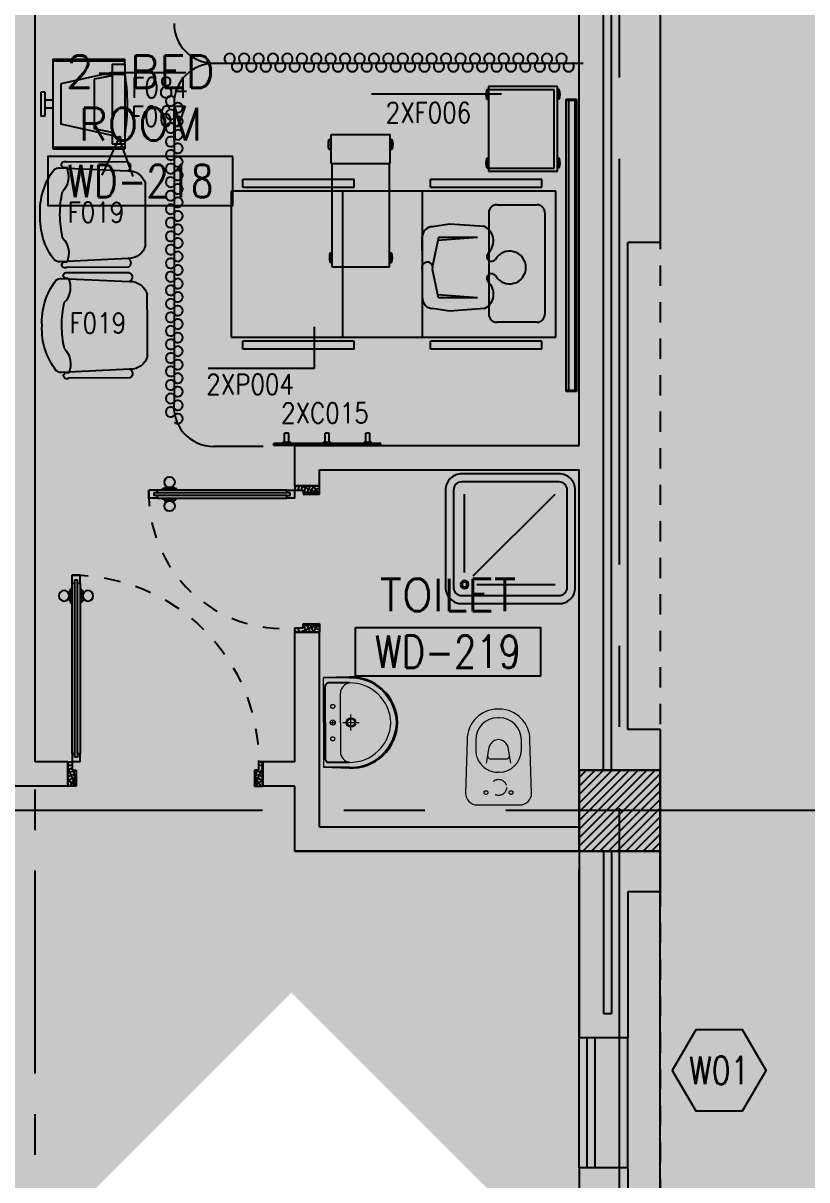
# Model space of a CAD drawing. Extents: x 88852.7 to 88945.7, y 39921.6 to 40001.1.
# Drawn here: x 88931.54 to 88936.36, y 39977.82 to 39984.95 of the extents above; entities that cross this region are included whole.
import ezdxf
from ezdxf.enums import TextEntityAlignment as Align

# ---------------------------------------------------------------- set-up
doc = ezdxf.new("R2010")
doc.units = 0
doc.header["$MEASUREMENT"] = 0
doc.header["$PDMODE"] = 34
for name, pattern in [('CENTER', [2, 1.25, -0.25, 0.25, -0.25]), ('CENTERX2', [4, 2.5, -0.5, 0.5, -0.5]), ('DASHED', [0.75, 0.5, -0.25]), ('HIDDEN', [0.375, 0.25, -0.125]), ('HIDDEN2', [0.1875, 0.125, -0.0625])]:
    doc.linetypes.add(name, pattern=pattern)
doc.layers.get('0').update_dxf_attribs({"linetype": 'CONTINUOUS'})
doc.layers.get('DEFPOINTS').update_dxf_attribs({"linetype": 'CONTINUOUS'})
for name, color, linetype in [('A-TEXT', 7, 'CONTINUOUS'), ('AX-DIM', 4, 'CONTINUOUS'), ('AXES', 11, 'CENTERX2'), ('AXES1', 11, 'CENTER'), ('COL', 2, 'CONTINUOUS'), ('DOOR', 7, 'CONTINUOUS'), ('FIX', 3, 'CONTINUOUS'), ('HAT', 8, 'CONTINUOUS'), ('HIDDEN', 9, 'HIDDEN2'), ('INSUL', 4, 'CONTINUOUS'), ('MEDICAL', 4, 'CONTINUOUS'), ('NON-MEDICAL', 4, 'CONTINUOUS'), ('PROJ-L', 3, 'CONTINUOUS'), ('RM-BOX', 4, 'CONTINUOUS'), ('RM-NAME', 2, 'CONTINUOUS'), ('RM-NO', 2, 'CONTINUOUS'), ('WALL', 4, 'CONTINUOUS'), ('WIN', 3, 'CONTINUOUS'), ('WIN-BOX', 3, 'CONTINUOUS'), ('WIN-NO', 5, 'CONTINUOUS')]:
    doc.layers.add(name, color=color, linetype=linetype)
doc.styles.add('ROMANS', font='ROMANS.shx', dxfattribs={"width": 0.6})
doc.dimstyles.new('DIM-OUT', dxfattribs={"dimscale": 0, "dimtxt": 0.24, "dimasz": 0.08, "dimexe": 0.02, "dimexo": 0.02, "dimgap": 0.05, "dimtad": 1, "dimdec": 0, "dimlfac": 1000, "dimzin": 0, "dimdsep": 46, "dimtxsty": 'ROMANS', "dimblk1": 'ARCHTICK', "dimblk2": 'ARCHTICK', "dimsah": 1, "dimcen": 0.01, "dimdle": 0.08, "dimclrd": 4, "dimclre": 4, "dimclrt": 2, "dimadec": 0, "dimazin": 0, "dimtp": 2, "dimtm": 2, "dimtfac": 0.114286, "dimtdec": 0, "dimtix": 1, "dimtmove": 2, "dimatfit": 3, "dimldrblk": 'ARCHTICK', "dimfxl": 0, "dimtolj": 1, "dimtzin": 0, "dimarcsym": 0})

# ---------------------------------------------------------------- blocks, each defined once
blk = doc.blocks.new('WW1')
at = {"layer": 'WIN-BOX'}
blk.add_lwpolyline([(144.3, -250), (288.7, 0), (144.3, 250), (-144.3, 250), (-288.7, 0), (-144.3, -250)], close=True, dxfattribs=at)
at = {"layer": 'WIN-NO', "style": 'ROMANS', "width": 0.8}
blk.add_attdef('W00', text='', height=170, dxfattribs=at).set_placement((0, 0), align=Align.MIDDLE)
blk = doc.blocks.new('_ARCHTICK')
at = {"color": 0, "linetype": 'ByBlock', "const_width": 0.15}
blk.add_lwpolyline([(-0.5, -0.5), (0.5, 0.5)], dxfattribs=at)
blk = doc.blocks.new('*D616')
at = {"layer": 'AX-DIM', "color": 4, "lineweight": -2}
blk.add_line((88935.3803, 39999.7279), (88940.7653, 39999.7279), dxfattribs=at)
at = {"layer": 'AX-DIM', "color": 11, "lineweight": -2}
for p, q in [((88935.4603, 39999.0479), (88935.4603, 39999.7479)), ((88940.6853, 39963.5696), (88940.6853, 39999.7479))]:
    blk.add_line(p, q, dxfattribs=at)
at = {"layer": 'DEFPOINTS', "color": 0}
for p in [(88940.6853, 39999.7279), (88935.4603, 39999.0279), (88940.6853, 39963.5496)]:
    blk.add_point(p, dxfattribs=at)
at = {"layer": 'AX-DIM', "color": 4, "lineweight": -2, "xscale": 0.08, "yscale": 0.08, "zscale": 0.08, "rotation": 180}
blk.add_blockref('_ARCHTICK', (88935.4603, 39999.7279), dxfattribs=at)
at = {"layer": 'AX-DIM', "color": 4, "lineweight": -2, "xscale": 0.08, "yscale": 0.08, "zscale": 0.08}
blk.add_blockref('_ARCHTICK', (88940.6853, 39999.7279), dxfattribs=at)
at = {"layer": 'AX-DIM', "color": 2, "insert": (88938.0728, 39999.8979), "char_height": 0.24, "attachment_point": 5, "style": 'ROMANS'}
blk.add_mtext('\\A1;5225', dxfattribs=at)
blk = doc.blocks.new('*D629')
at = {"layer": 'AX-DIM', "color": 4, "lineweight": -2}
for p, q in [((88944.3103, 39987.6296), (88944.3103, 39928.1496)), ((88935.4803, 39987.5496), (88944.3303, 39987.5496)), ((88935.4803, 39928.2296), (88944.3303, 39928.2296))]:
    blk.add_line(p, q, dxfattribs=at)
at = {"layer": 'DEFPOINTS', "color": 0}
for p in [(88935.4603, 39987.5496), (88935.4603, 39928.2296), (88944.3103, 39928.2296)]:
    blk.add_point(p, dxfattribs=at)
at = {"layer": 'AX-DIM', "color": 4, "lineweight": -2, "xscale": 0.08, "yscale": 0.08, "zscale": 0.08}
for p, rotation in [((88944.3103, 39987.5496), 90), ((88944.3103, 39928.2296), 270)]:
    blk.add_blockref('_ARCHTICK', p, dxfattribs=dict(at, rotation=rotation))
at = {"layer": 'AX-DIM', "color": 2, "insert": (88944.1403, 39957.8896), "char_height": 0.24, "attachment_point": 5, "rotation": 90, "style": 'ROMANS'}
blk.add_mtext('\\A1;59320', dxfattribs=at)
blk = doc.blocks.new('WC1')
at = {"layer": 'FIX', "lineweight": 20}
for p, q in [((-210, 203.8), (-538, 193.8)), ((-475, 140.8), (-538, 140.8)), ((-394.8, 75.7), (-490.4, 60.1)), ((-137, 0), (-137, 130.8)), ((-727, 4.8), (-727, -4.8)), ((-674, 4.8), (-674, -4.8)), ((-533.7, 24.2), (-539.5, 0)), ((-539.5, 0), (-533.7, -24.2)), ((-339, 4.8), (-339, -4.8)), ((-137, -130.8), (-137, 0)), ((-490.4, -60.1), (-394.8, -75.7)), ((-538, -140.8), (-475, -140.8)), ((-538, -193.8), (-210, -203.8)), ((-213.2, -203.8), (-210, -203.8))]:
    blk.add_line(p, q, dxfattribs=at)
at = {"layer": 'FIX', "linetype": 'Continuous', "lineweight": 20}
blk.add_line((-420.1, -47.3), (-420.4, 44.6), dxfattribs=at)
at = {"layer": 'FIX', "linetype": 'HIDDEN', "lineweight": 20, "ltscale": 0.05}
for centre in [(-213.2, 77.5), (-213.2, -77.5)]:
    blk.add_circle(centre, 11.6, dxfattribs=at)
at = {"layer": 'FIX', "linetype": 'HIDDEN2', "lineweight": 20, "ltscale": 0.3}
blk.add_circle((-245, 0), 49.8, dxfattribs=at)
at = {"layer": 'FIX', "lineweight": 20}
for centre, radius, start, end in [((-538, 4.8), 189, 90, 180), ((-210, 130.8), 73, 360, 90), ((-538, 4.8), 136, 90, 180), ((-475, 4.8), 136, 360, 90), ((-473, -6.9), 68.2, 128.92417, 152.84682), ((-464.4, -17.6), 82, 108.49595, 128.92417), ((-538, -4.8), 189, 180, 270), ((-538, -4.8), 136, 180, 270), ((-473, 6.9), 68.2, 207.15318, 231.07583), ((-464.4, 17.6), 82, 231.07583, 251.50405), ((-475, -4.8), 136, 270, 0), ((-210, -130.8), 73, 270, 0)]:
    blk.add_arc(centre, radius, start, end, dxfattribs=at)
at = {"layer": 'FIX', "linetype": 'Continuous', "lineweight": 20}
for centre, start, end in [((-442.7, 45.5), 357.66621, 91.61215), ((-442.4, -45.6), 268.38785, 2.33379)]:
    blk.add_arc(centre, 22.3, start, end, dxfattribs=at)
blk = doc.blocks.new('SHR1')
at = {"layer": 'FIX'}
for p, q in [((-195.7, 195.7), (-700, 700)), ((-142.7, 217.7), (-142.7, 700)), ((-217.7, 142.7), (-700, 142.7))]:
    blk.add_line(p, q, dxfattribs=at)
for points in [[(-825, 125), (-825, 725, -0.414214), (-725, 825), (-125, 825, -0.414214), (-25, 725), (-25, 125, -0.414214), (-125, 25), (-725, 25, -0.414214)], [(-775, 125), (-775, 725, -0.414214), (-725, 775), (-125, 775, -0.414214), (-75, 725), (-75, 125, -0.414214), (-125, 75), (-725, 75, -0.414214)]]:
    blk.add_lwpolyline(points, format="xyb", close=True, dxfattribs=at)
for radius in [25, 15]:
    blk.add_circle((-142.7, 142.7), radius, dxfattribs=at)
blk = doc.blocks.new('LAV1')
at = {"layer": 'FIX', "linetype": 'DASHED', "lineweight": 20, "ltscale": 0.05}
for p, q in [((49.5, 220), (-50.5, 220)), ((-0.5, 170), (-0.5, 270)), ((-0.5, 170), (-0.5, 270))]:
    blk.add_line(p, q, dxfattribs=at)
at = {"layer": 'FIX', "linetype": 'ByBlock', "ltscale": 0.3}
for p, q in [((-280, 210), (-275, 50)), ((-245, 210), (-245, 85)), ((245, 210), (245, 85)), ((280, 210), (275, 50)), ((0, 60), (-220.2, 60)), ((0, 60), (220.2, 60))]:
    blk.add_line(p, q, dxfattribs=at)
at = {"layer": 'FIX', "linetype": 'Continuous', "lineweight": 20}
for p, q in [((-275, 210), (-275, 50)), ((0, 155), (-181.4, 155)), ((0, 155), (181.4, 155)), ((275, 210), (275, 50)), ((0, 50), (-275, 50)), ((0, 50), (-252.5, 50)), ((0, 50), (275, 50)), ((0, 50), (252.5, 50))]:
    blk.add_line(p, q, dxfattribs=at)
at = {"layer": 'FIX', "lineweight": 20}
for p, q in [((15.6, 107.5), (-15.5, 107.5)), ((0, 92), (0, 123))]:
    blk.add_line(p, q, dxfattribs=at)
for centre, radius in [((-0.5, 220), 29.5), ((-0.5, 220), 22.5), ((0, 107.5), 15.5)]:
    blk.add_circle(centre, radius, dxfattribs=at)
at = {"layer": 'FIX', "linetype": 'HIDDEN', "lineweight": 20, "ltscale": 0.05}
for centre in [(-100, 107.5), (100, 107.5)]:
    blk.add_circle(centre, 12.4, dxfattribs=at)
at = {"layer": 'FIX', "linetype": 'ByBlock', "ltscale": 0.3}
for centre, radius, start, end in [((6.9, 220), 287, 91.37765, 182.00641), ((-6.9, 220), 287, 357.99359, 88.62235), ((-220.1, 84.9), 24.9, 179.70214, 269.94861), ((220.1, 84.9), 24.9, 270.05139, 0.29786)]:
    blk.add_arc(centre, radius, start, end, dxfattribs=at)
at = {"layer": 'FIX', "linetype": 'Continuous', "lineweight": 20}
for centre, radius, start, end in [((8.4, 216.7), 283.4, 91.6988, 181.35097), ((-8.4, 216.7), 283.4, 358.64903, 88.3012), ((7.6, 212.5), 252.7, 91.73281, 180.48842), ((-7.6, 212.5), 252.7, 359.51158, 88.26719), ((-179.2, 221.8), 66.9, 190.20056, 268.07863), ((179.2, 221.8), 66.9, 271.92137, 349.79944)]:
    blk.add_arc(centre, radius, start, end, dxfattribs=at)
blk = doc.blocks.new('RM1')
at = {"layer": 'RM-BOX'}
blk.add_lwpolyline([(569.9, -200), (-569.9, -200), (-569.9, -500), (569.9, -500)], close=True, dxfattribs=at)
at = {"layer": 'RM-NAME', "style": 'ROMANS'}
for tag, p in [('ROOMNAME1', (0, 323.8)), ('ROOMNAME2', (0, 0))]:
    blk.add_attdef(tag, text='', height=200, dxfattribs=at).set_placement(p, align=Align.MIDDLE)
at = {"layer": 'RM-NO', "style": 'ROMANS', "width": 0.8}
blk.add_attdef('ROOMNO', text='', height=200, dxfattribs=at).set_placement((0, -350), align=Align.MIDDLE)
blk = doc.blocks.new('DOOR100')
at = {"layer": 'DOOR', "color": 0, "linetype": 'ByBlock'}
for p, q in [((-76.1, 1251.1), (-76.1, 1301.1)), ((-76.1, 1301.1), (-26.1, 1301.1)), ((-26.1, 1301.1), (-76.1, 1301.1)), ((-26.1, 1251.1), (-26.1, 1301.1)), ((-83.3, 1128.7), (-83.3, 1218.7)), ((-76.1, 1218.7), (-83.3, 1218.7)), ((-59.1, 1251.1), (-76.1, 1251.1)), ((-59.1, 1251.1), (-59.1, 1271.1)), ((-43.1, 1271.1), (-59.1, 1271.1)), ((-43.1, 1251.1), (-43.1, 1271.1)), ((-26.1, 1251.1), (-43.1, 1251.1)), ((-26.1, 1218.7), (-18.9, 1218.7)), ((-18.9, 1128.7), (-18.9, 1218.7)), ((-92.3, 1206.1), (-92.3, 1141.3)), ((-83.3, 1206.1), (-92.3, 1206.1)), ((-83.3, 1141.3), (-92.3, 1141.3)), ((-83.3, 1206.1), (-83.3, 1141.3)), ((-18.9, 1206.1), (-18.9, 1141.3)), ((-18.9, 1206.1), (-9.9, 1206.1)), ((-18.9, 1141.3), (-9.9, 1141.3)), ((-9.9, 1206.1), (-9.9, 1141.3)), ((-76.1, 1128.7), (-83.3, 1128.7)), ((-26.1, 1128.7), (-18.9, 1128.7)), ((-1201.1, 0), (-1201.1, 150)), ((-1201.1, 150), (-1176.1, 150)), ((-1201.1, 150), (-1201.1, 0)), ((-1176.1, 150), (-1176.1, 100)), ((-76.1, 200), (-59.1, 200)), ((-76.1, 150), (-76.1, 200)), ((-76.1, 150), (-26.1, 150)), ((-59.1, 200), (-59.1, 180)), ((-59.1, 180), (-43.1, 180)), ((-43.1, 200), (-26.1, 200)), ((-43.1, 180), (-43.1, 200)), ((-26.1, 200), (-26.1, 150)), ((-1.1, 150), (-26.1, 150)), ((-26.1, 150), (-26.1, 100)), ((-1.1, 150), (-1.1, 0)), ((-1176.1, 100), (-1151.1, 100)), ((-1151.1, 100), (-1151.1, 0)), ((-51.1, 100), (-51.1, 0)), ((-26.1, 100), (-51.1, 100)), ((-1151.1, 0), (-1201.1, 0)), ((-51.1, 0), (-1.1, 0))]:
    blk.add_line(p, q, dxfattribs=at)
at = {"layer": 'DOOR', "linetype": 'ByBlock'}
for p, q in [((-76.1, 1251.1), (-76.1, 200)), ((-59.1, 200), (-59.1, 1251.1)), ((-43.1, 200), (-43.1, 1251.1)), ((-26.1, 200), (-26.1, 1251.1))]:
    blk.add_line(p, q, dxfattribs=at)
at = {"layer": 'DOOR', "color": 9, "linetype": 'ByBlock'}
for p, q in [((-1151.1, 0), (-1201.1, 113.7)), ((-1151.1, 0), (-1164.4, 100)), ((-51.1, 0), (-1.1, 113.7)), ((-51.1, 0), (-37.7, 100)), ((-1151.1, 0), (-1201.1, 40.1)), ((-51.1, 0), (-1.1, 40.1))]:
    blk.add_line(p, q, dxfattribs=at)
at = {"layer": 'DOOR', "color": 0, "linetype": 'ByBlock'}
for centre in [(-124.6, 1173.7), (22.5, 1173.7)]:
    blk.add_circle(centre, 32.4, dxfattribs=at)
at = {"layer": 'DOOR', "linetype": 'HIDDEN', "ltscale": 0.5}
blk.add_arc((-26.8, 151.9), 1149.2, 89.96096, 180.09315, dxfattribs=at)
at = {"layer": 'DOOR', "color": 9, "linetype": 'ByBlock'}
for centre, radius, start, end in [((-1151.1, 0), 154.4, 103.71423, 108.89471), ((-51.1, 0), 154.4, 71.10529, 76.28577), ((-1151.1, 0), 134.4, 100.71998, 111.84015), ((-1151.1, 0), 94.4, 90, 121.98181), ((-1151.1, 0), 74.4, 90, 132.22357), ((-51.1, 0), 94.4, 58.01819, 90), ((-51.1, 0), 74.4, 47.77643, 90), ((-51.1, 0), 134.4, 68.15985, 79.28002), ((-51.1, 0), 114.4, 64.08384, 77.37743), ((-1151.1, 0), 54.4, 90, 156.79262), ((-1151.1, 0), 34.4, 90, 180), ((-1151.1, 0), 14.4, 90, 180), ((-51.1, 0), 54.4, 23.20738, 90), ((-51.1, 0), 34.4, 0, 90), ((-51.1, 0), 14.4, 0, 90)]:
    blk.add_arc(centre, radius, start, end, dxfattribs=at)
blk = doc.blocks.new('DOOR90')
at = {"layer": 'DOOR', "linetype": 'ByBlock'}
for p, q in [((0, 0), (-150, 0)), ((-200, -25), (-1000, -25)), ((-200, -42), (-1000, -42)), ((-200, -58), (-1000, -58)), ((-1000, -75), (-200, -75))]:
    blk.add_line(p, q, dxfattribs=at)
at = {"layer": 'DOOR', "color": 0, "linetype": 'ByBlock'}
for p, q in [((-150, 0), (-150, -25)), ((-150, 0), (0, 0)), ((0, -50), (0, 0)), ((-1050, -25), (-1050, -75)), ((-1050, -75), (-1050, -25)), ((-1000, -25), (-1050, -25)), ((-1020, -42), (-1020, -58)), ((-1000, -42), (-1020, -42)), ((-1000, -58), (-1020, -58)), ((-1000, -25), (-1000, -42)), ((-1000, -58), (-1000, -75)), ((-967.6, -25), (-967.6, -17.8)), ((-877.6, -17.8), (-967.6, -17.8)), ((-955, -17.8), (-955, -8.8)), ((-955, -8.8), (-890.2, -8.8)), ((-955, -17.8), (-890.2, -17.8)), ((-890.2, -17.8), (-890.2, -8.8)), ((-877.6, -25), (-877.6, -17.8)), ((-200, -42), (-200, -25)), ((-200, -25), (-150, -25)), ((-180, -42), (-200, -42)), ((-200, -75), (-200, -58)), ((-200, -58), (-180, -58)), ((-180, -58), (-180, -42)), ((-150, -75), (-150, -25)), ((-150, -25), (-100, -25)), ((-100, -25), (-100, -50)), ((-100, -50), (0, -50)), ((-1000, -75), (-1050, -75)), ((-967.6, -75), (-967.6, -82.2)), ((-877.6, -82.2), (-967.6, -82.2)), ((-955, -82.2), (-955, -91.2)), ((-955, -82.2), (-890.2, -82.2)), ((-955, -91.2), (-890.2, -91.2)), ((-890.2, -82.2), (-890.2, -91.2)), ((-877.6, -75), (-877.6, -82.2)), ((-150, -75), (-200, -75)), ((-100, -850), (0, -850)), ((-100, -875), (-100, -850)), ((0, -850), (0, -900)), ((-150, -900), (-150, -875)), ((-150, -875), (-100, -875)), ((0, -900), (-150, -900)), ((-150, -900), (0, -900))]:
    blk.add_line(p, q, dxfattribs=at)
at = {"layer": 'DOOR', "color": 9, "linetype": 'ByBlock'}
for p, q in [((0, -50), (-113.7, 0)), ((0, -50), (-40.1, 0)), ((0, -50), (-100, -36.6)), ((0, -850), (-113.7, -900)), ((0, -850), (-100, -863.4)), ((0, -850), (-40.1, -900))]:
    blk.add_line(p, q, dxfattribs=at)
at = {"layer": 'DOOR', "color": 0, "linetype": 'ByBlock'}
for centre in [(-922.6, 23.5), (-922.6, -123.5)]:
    blk.add_circle(centre, 32.4, dxfattribs=at)
at = {"layer": 'DOOR', "color": 9, "linetype": 'ByBlock'}
for centre, radius, start, end in [((0, -50), 74.4, 137.77643, 180), ((0, -50), 54.4, 113.20738, 180), ((0, -50), 154.4, 161.10529, 166.28577), ((0, -50), 134.4, 158.15985, 169.28002), ((0, -50), 114.4, 154.08384, 167.37743), ((0, -50), 94.4, 148.01819, 180), ((0, -50), 34.4, 90, 180), ((0, -50), 14.4, 90, 180), ((0, -850), 94.4, 180, 211.98181), ((0, -850), 74.4, 180, 222.22357), ((0, -850), 54.4, 180, 246.79262), ((0, -850), 34.4, 180, 270), ((0, -850), 14.4, 180, 270), ((0, -850), 154.4, 193.71423, 198.89471), ((0, -850), 134.4, 190.71998, 201.84015)]:
    blk.add_arc(centre, radius, start, end, dxfattribs=at)
at = {"layer": 'DOOR', "linetype": 'HIDDEN', "ltscale": 0.5}
blk.add_arc((-222.2, -50), 828.2, 178.27012, 275.00304, dxfattribs=at)
blk = doc.blocks.new('*X573')
at = {"color": 0}
for p, q in [((253128.6, 169919.8), (253598.5, 170389.7)), ((253128.6, 169972.8), (253545.5, 170389.7)), ((253128.6, 170025.8), (253492.5, 170389.7)), ((253128.6, 170078.9), (253439.4, 170389.7)), ((253128.6, 170131.9), (253386.4, 170389.7)), ((253128.6, 170184.9), (253333.4, 170389.7)), ((253128.6, 170238), (253280.3, 170389.7)), ((253128.6, 170291), (253227.3, 170389.7)), ((253128.6, 170344), (253174.3, 170389.7)), ((253151.6, 169889.7), (253628.6, 170366.7)), ((253204.6, 169889.7), (253628.6, 170313.7)), ((253257.6, 169889.7), (253628.6, 170260.7)), ((253310.7, 169889.7), (253628.6, 170207.6)), ((253363.7, 169889.7), (253628.6, 170154.6)), ((253416.7, 169889.7), (253628.6, 170101.6)), ((253469.8, 169889.7), (253628.6, 170048.5)), ((253522.8, 169889.7), (253628.6, 169995.5)), ((253575.8, 169889.7), (253628.6, 169942.5))]:
    blk.add_line(p, q, dxfattribs=at)
blk = doc.blocks.new('COL50')
at = {"layer": 'COL'}
blk.add_lwpolyline([(-250, 250), (-250, -250), (250, -250), (250, 250)], close=True, dxfattribs=at)

msp = doc.modelspace()

# ---------------------------------------------------------------- linework, layer by layer
at = {"layer": 'AXES'}
for p, q in [((88935.2103, 39921.6153), (88935.2103, 40000.4279)), ((88945.0103, 39980.0996), (88876.9703, 39980.0996))]:
    msp.add_line(p, q, dxfattribs=at)
at = {"layer": 'AXES1'}
msp.add_line((88931.6103, 39928.4796), (88931.6103, 39987.2996), dxfattribs=at)
msp.add_line((88931.6103, 39928.4796), (88931.6103, 39987.2996), dxfattribs=at)
at = {"layer": 'HIDDEN'}
msp.add_line((88935.4603, 39987.0576), (88935.4603, 39928.7296), dxfattribs=at)
at = {"layer": 'INSUL'}
for p, q in [((88935.1103, 39980.3496), (88935.1103, 39987.0496)), ((88935.1603, 39980.3496), (88935.1603, 39987.0496)), ((88935.1103, 39979.8496), (88935.1103, 39978.8496)), ((88935.1603, 39979.8496), (88935.1603, 39978.8496)), ((88935.1103, 39978.8496), (88935.1603, 39978.8496))]:
    msp.add_line(p, q, dxfattribs=at)
at = {"layer": 'MEDICAL'}
for p, q in [((88931.719, 39984.7282), (88931.719, 39984.1771)), ((88931.719, 39984.7282), (88932.1619, 39984.7282)), ((88931.719, 39984.7184), (88932.1619, 39984.7184)), ((88932.0846, 39984.6987), (88932.1619, 39984.6987)), ((88932.0846, 39984.6987), (88932.0846, 39984.2066)), ((88932.1619, 39984.6987), (88932.1619, 39984.7282)), ((88932.1619, 39984.6987), (88932.1619, 39984.2066)), ((88932.7116, 39984.7035), (88934.9851, 39984.7035)), ((88932.0846, 39984.646), (88931.7682, 39984.5774)), ((88932.0846, 39984.6273), (88931.972, 39984.6054)), ((88931.7682, 39984.5774), (88931.7682, 39984.3279)), ((88931.972, 39984.6054), (88931.972, 39984.2999)), ((88934.3913, 39984.4824), (88934.3913, 39984.5414)), ((88934.3913, 39984.5414), (88934.4034, 39984.5414)), ((88934.4034, 39984.5602), (88934.4034, 39984.0386)), ((88934.8267, 39984.5602), (88934.4034, 39984.5602)), ((88934.8267, 39984.0386), (88934.8267, 39984.5602)), ((88934.8388, 39984.5414), (88934.8267, 39984.5414)), ((88934.8388, 39984.4824), (88934.8388, 39984.5414)), ((88931.6453, 39984.5265), (88931.6453, 39984.3788)), ((88931.6698, 39984.5265), (88931.6453, 39984.5265)), ((88931.6698, 39984.5265), (88931.6698, 39984.3788)), ((88931.719, 39984.4773), (88931.6698, 39984.4773)), ((88934.3913, 39984.4824), (88934.4034, 39984.4824)), ((88934.807, 39984.5406), (88934.4034, 39984.5406)), ((88934.807, 39984.0583), (88934.807, 39984.5406)), ((88934.8388, 39984.4824), (88934.8267, 39984.4824)), ((88934.8821, 39982.6825), (88934.8821, 39984.4828)), ((88934.8821, 39984.4828), (88934.9451, 39984.4828)), ((88934.8821, 39984.4767), (88934.9451, 39984.4767)), ((88934.8967, 39982.6886), (88934.8967, 39984.4767)), ((88934.9336, 39984.4767), (88934.9336, 39982.6886)), ((88934.9451, 39984.4828), (88934.9451, 39982.6825)), ((88931.719, 39984.428), (88931.6698, 39984.428)), ((88932.4655, 39984.4574), (88932.4655, 39982.6222)), ((88931.6698, 39984.3788), (88931.6453, 39984.3788)), ((88932.0846, 39984.2593), (88931.7682, 39984.3279)), ((88932.0846, 39984.278), (88931.972, 39984.2999)), ((88933.4335, 39984.0871), (88933.4335, 39984.2643)), ((88933.4335, 39984.2643), (88933.7977, 39984.2643)), ((88933.7977, 39984.0871), (88933.7977, 39984.2643)), ((88931.719, 39984.1869), (88932.1619, 39984.1869)), ((88932.1256, 39984.2431), (88932.0209, 39984.0145)), ((88932.0846, 39984.2066), (88932.1619, 39984.2066)), ((88932.1256, 39984.2431), (88932.2105, 39984.0063)), ((88932.1619, 39984.2066), (88932.1619, 39984.1771)), ((88933.4193, 39984.2333), (88933.4335, 39984.2333)), ((88933.4193, 39984.1742), (88933.4193, 39984.2333)), ((88933.7977, 39984.2333), (88933.8096, 39984.2333)), ((88933.8096, 39984.1742), (88933.8096, 39984.2333)), ((88931.719, 39984.1771), (88932.1619, 39984.1771)), ((88933.4193, 39984.1742), (88933.4335, 39984.1742)), ((88933.7977, 39984.1742), (88933.8096, 39984.1742)), ((88934.3913, 39984.0596), (88934.3913, 39984.1187)), ((88934.3913, 39984.1187), (88934.4034, 39984.1187)), ((88934.8388, 39984.1187), (88934.8267, 39984.1187)), ((88934.8388, 39984.0596), (88934.8388, 39984.1187)), ((88933.4335, 39984.0871), (88933.7977, 39984.0871)), ((88933.4397, 39983.4474), (88933.4397, 39984.0871)), ((88933.7915, 39984.0871), (88933.7915, 39983.4474)), ((88934.3913, 39984.0596), (88934.4034, 39984.0596)), ((88934.4034, 39984.0583), (88934.807, 39984.0583)), ((88934.8388, 39984.0596), (88934.8267, 39984.0596)), ((88932.8893, 39983.9414), (88932.8893, 39983.9906)), ((88932.8893, 39983.9906), (88933.5751, 39983.9906)), ((88933.5751, 39983.9414), (88933.5751, 39983.9906)), ((88934.0451, 39983.9414), (88934.0451, 39983.9906)), ((88934.0451, 39983.9906), (88934.7309, 39983.9906)), ((88934.4034, 39984.0386), (88934.8267, 39984.0386)), ((88934.7309, 39983.9414), (88934.7309, 39983.9906)), ((88932.8169, 39983.9164), (88932.8169, 39983.0164)), ((88934.8169, 39983.9164), (88932.8169, 39983.9164)), ((88932.8893, 39983.9414), (88933.5751, 39983.9414)), ((88933.5043, 39983.0164), (88933.5043, 39983.9164)), ((88933.9964, 39983.0164), (88933.9964, 39983.9164)), ((88934.0451, 39983.9414), (88934.7309, 39983.9414)), ((88934.8169, 39983.0164), (88934.8169, 39983.9164)), ((88934.4533, 39983.8325), (88934.7007, 39983.8325)), ((88934.4041, 39983.7832), (88934.4041, 39983.1579)), ((88934.7499, 39983.7832), (88934.7499, 39983.1579)), ((88933.4268, 39983.5352), (88933.4397, 39983.5352)), ((88933.4268, 39983.4762), (88933.4268, 39983.5352)), ((88933.4268, 39983.4762), (88933.4397, 39983.4762)), ((88933.7915, 39983.5352), (88933.8059, 39983.5352)), ((88933.7915, 39983.4762), (88933.8059, 39983.4762)), ((88933.8059, 39983.4762), (88933.8059, 39983.5352)), ((88933.7915, 39983.4474), (88933.4397, 39983.4474)), ((88934.7007, 39983.1087), (88934.4533, 39983.1087)), ((88932.8169, 39983.0164), (88934.8169, 39983.0164)), ((88933.5751, 39982.9914), (88932.8893, 39982.9914)), ((88932.8893, 39982.9422), (88932.8893, 39982.9914)), ((88933.5751, 39982.9422), (88933.5751, 39982.9914)), ((88934.0451, 39982.9422), (88934.0451, 39982.9914)), ((88934.7309, 39982.9914), (88934.0451, 39982.9914)), ((88934.7309, 39982.9422), (88934.7309, 39982.9914)), ((88933.5751, 39982.9422), (88932.8893, 39982.9422)), ((88934.7309, 39982.9422), (88934.0451, 39982.9422)), ((88934.9451, 39982.6886), (88934.8821, 39982.6886)), ((88934.9451, 39982.6825), (88934.8821, 39982.6825)), ((88933.0134, 39982.3436), (88932.7094, 39982.3436))]:
    msp.add_line(p, q, dxfattribs=at)
at = {"layer": 'MEDICAL', "const_width": 0.000738}
for points in [[(88932.0209, 39984.0374, -1), (88932.0209, 39984.0367, -1)], [(88932.2105, 39984.0289, -1), (88932.2105, 39984.0281, -1)]]:
    msp.add_lwpolyline(points, format="xyb", close=True, dxfattribs=at)
at = {"layer": 'MEDICAL'}
for radius in [0.00868, 0.00533]:
    msp.add_circle((88932.1261, 39984.2436), radius, dxfattribs=at)
for centre, radius, start, end in [((88932.7116, 39984.9496), 0.2461, 180, 270), ((88932.7116, 39984.4574), 0.2461, 90, 180.00129), ((88930.992, 39984.4527), 1.1858, 350.61528, 9.38472), ((88934.4774, 39984.5119), 0.091, 161.07536, 198.92464), ((88934.7527, 39984.5119), 0.091, 341.07536, 18.92464), ((88933.5054, 39984.2037), 0.091, 161.07536, 198.92464), ((88933.7235, 39984.2037), 0.091, 341.07536, 18.92464), ((88934.4774, 39984.0892), 0.091, 161.07536, 198.92464), ((88934.7527, 39984.0892), 0.091, 341.07536, 18.92464), ((88934.4533, 39983.7832), 0.0492, 90, 180), ((88934.7007, 39983.7832), 0.0492, 0, 90), ((88933.5129, 39983.5057), 0.091, 161.07536, 198.92464), ((88933.7198, 39983.5057), 0.091, 341.07536, 18.92464), ((88934.4533, 39983.1579), 0.0492, 180, 270), ((88934.7007, 39983.1579), 0.0492, 270, 0), ((88932.7094, 39982.5896), 0.2461, 172.38247, 270)]:
    msp.add_arc(centre, radius, start, end, dxfattribs=at)
at = {"layer": 'MEDICAL', "color": 15}
for centre, radius, start, end in [((88932.8084, 39984.7314), 0.0322, 313.56836, 226.43164), ((88932.8972, 39984.7314), 0.0322, 313.56836, 226.43164), ((88932.9861, 39984.7314), 0.0322, 313.56836, 226.43164), ((88933.075, 39984.7314), 0.0322, 313.56836, 226.43164), ((88933.1638, 39984.7314), 0.0322, 313.56836, 226.43164), ((88933.2527, 39984.7314), 0.0322, 313.56836, 226.43164), ((88933.3416, 39984.7314), 0.0322, 313.56836, 226.43164), ((88933.4304, 39984.7314), 0.0322, 313.56836, 226.43164), ((88933.5193, 39984.7314), 0.0322, 313.56836, 226.43164), ((88933.6082, 39984.7314), 0.0322, 313.56836, 226.43164), ((88933.697, 39984.7314), 0.0322, 313.56836, 226.43164), ((88933.7859, 39984.7314), 0.0322, 313.56836, 226.43164), ((88933.8748, 39984.7314), 0.0322, 313.56836, 226.43164), ((88933.9636, 39984.7314), 0.0322, 313.56836, 226.43164), ((88934.0525, 39984.7314), 0.0322, 313.56836, 226.43164), ((88934.1414, 39984.7314), 0.0322, 313.56836, 226.43164), ((88934.2302, 39984.7314), 0.0322, 313.56836, 226.43164), ((88934.3191, 39984.7314), 0.0322, 313.56836, 226.43164), ((88934.408, 39984.7314), 0.0322, 313.56836, 226.43164), ((88934.4968, 39984.7314), 0.0322, 313.56836, 226.43164), ((88934.5857, 39984.7314), 0.0322, 313.56836, 226.43164), ((88934.6746, 39984.7314), 0.0322, 313.56836, 226.43164), ((88934.7634, 39984.7314), 0.0322, 313.56836, 226.43164), ((88934.8523, 39984.7314), 0.0322, 313.56836, 226.43164), ((88932.8528, 39984.6847), 0.0322, 133.56836, 46.43164), ((88932.9417, 39984.6847), 0.0322, 133.56836, 46.43164), ((88933.0305, 39984.6847), 0.0322, 133.56836, 46.43164), ((88933.1194, 39984.6847), 0.0322, 133.56836, 46.43164), ((88933.2083, 39984.6847), 0.0322, 133.56836, 46.43164), ((88933.2971, 39984.6847), 0.0322, 133.56836, 46.43164), ((88933.386, 39984.6847), 0.0322, 133.56836, 46.43164), ((88933.4749, 39984.6847), 0.0322, 133.56836, 46.43164), ((88933.5637, 39984.6847), 0.0322, 133.56836, 46.43164), ((88933.6526, 39984.6847), 0.0322, 133.56836, 46.43164), ((88933.7415, 39984.6847), 0.0322, 133.56836, 46.43164), ((88933.8303, 39984.6847), 0.0322, 133.56836, 46.43164), ((88933.9192, 39984.6847), 0.0322, 133.56836, 46.43164), ((88934.0081, 39984.6847), 0.0322, 133.56836, 46.43164), ((88934.0969, 39984.6847), 0.0322, 133.56836, 46.43164), ((88934.1858, 39984.6847), 0.0322, 133.56836, 46.43164), ((88934.2747, 39984.6847), 0.0322, 133.56836, 46.43164), ((88934.3635, 39984.6847), 0.0322, 133.56836, 46.43164), ((88934.4524, 39984.6847), 0.0322, 133.56836, 46.43164), ((88934.5413, 39984.6847), 0.0322, 133.56836, 46.43164), ((88934.6301, 39984.6847), 0.0322, 133.56836, 46.43164), ((88934.719, 39984.6847), 0.0322, 133.56836, 46.43164), ((88934.8079, 39984.6847), 0.0322, 133.56836, 46.43164), ((88934.8967, 39984.6847), 0.0322, 133.56836, 46.43164), ((88932.4444, 39984.4714), 0.0302, 43.56836, 316.43164), ((88932.4444, 39984.3881), 0.0302, 43.56836, 316.43164), ((88932.4882, 39984.4298), 0.0302, 223.56836, 136.43164), ((88932.4444, 39984.3048), 0.0302, 43.56836, 316.43164), ((88932.4882, 39984.3465), 0.0302, 223.56836, 136.43164), ((88932.4882, 39984.2632), 0.0302, 223.56836, 136.43164), ((88932.4444, 39984.2215), 0.0302, 43.56836, 316.43164), ((88932.4882, 39984.1798), 0.0302, 223.56836, 136.43164), ((88932.4444, 39984.1382), 0.0302, 43.56836, 316.43164), ((88932.4882, 39984.0965), 0.0302, 223.56836, 136.43164), ((88932.4444, 39984.0549), 0.0302, 43.56836, 316.43164), ((88932.4882, 39984.0132), 0.0302, 223.56836, 136.43164), ((88932.4444, 39983.9716), 0.0302, 43.56836, 316.43164), ((88932.4444, 39983.8883), 0.0302, 43.56836, 316.43164), ((88932.4882, 39983.9299), 0.0302, 223.56836, 136.43164), ((88932.4444, 39983.8049), 0.0302, 43.56836, 316.43164), ((88932.4882, 39983.8466), 0.0302, 223.56836, 136.43164), ((88932.4882, 39983.7633), 0.0302, 223.56836, 136.43164), ((88932.4444, 39983.7216), 0.0302, 43.56836, 316.43164), ((88932.4882, 39983.68), 0.0302, 223.56836, 136.43164), ((88932.4444, 39983.6383), 0.0302, 43.56836, 316.43164), ((88932.4882, 39983.5967), 0.0302, 223.56836, 136.43164), ((88932.4444, 39983.555), 0.0302, 43.56836, 316.43164), ((88932.4882, 39983.5133), 0.0302, 223.56836, 136.43164), ((88932.4444, 39983.4717), 0.0302, 43.56836, 316.43164), ((88932.4444, 39983.3884), 0.0302, 43.56836, 316.43164), ((88932.4882, 39983.43), 0.0302, 223.56836, 136.43164), ((88932.4444, 39983.3051), 0.0302, 43.56836, 316.43164), ((88932.4882, 39983.3467), 0.0302, 223.56836, 136.43164), ((88932.4882, 39983.2634), 0.0302, 223.56836, 136.43164), ((88932.4444, 39983.2217), 0.0302, 43.56836, 316.43164), ((88932.4882, 39983.1801), 0.0302, 223.56836, 136.43164), ((88932.4444, 39983.1384), 0.0302, 43.56836, 316.43164), ((88932.4882, 39983.0968), 0.0302, 223.56836, 136.43164), ((88932.4444, 39983.0551), 0.0302, 43.56836, 316.43164), ((88932.4444, 39982.9718), 0.0302, 43.56836, 316.43164), ((88932.4882, 39983.0135), 0.0302, 223.56836, 136.43164), ((88932.4444, 39982.8885), 0.0302, 43.56836, 316.43164), ((88932.4882, 39982.9301), 0.0302, 223.56836, 136.43164), ((88932.4444, 39982.8052), 0.0302, 43.56836, 316.43164), ((88932.4882, 39982.8468), 0.0302, 223.56836, 136.43164), ((88932.4882, 39982.7635), 0.0302, 223.56836, 136.43164), ((88932.4444, 39982.7219), 0.0302, 43.56836, 316.43164), ((88932.4882, 39982.6802), 0.0302, 223.56836, 136.43164), ((88932.4444, 39982.6386), 0.0302, 43.56836, 316.43164), ((88932.4882, 39982.5969), 0.0302, 223.56836, 136.43164), ((88932.4444, 39982.5552), 0.0302, 43.56836, 316.43164), ((88932.4882, 39982.5136), 0.0302, 223.56836, 136.43164)]:
    msp.add_arc(centre, radius, start, end, dxfattribs=at)
at = {"layer": 'NON-MEDICAL', "extrusion": (0, 0, -1)}
for p, q in [((88931.7606, 39984.06), (88932.1804, 39984.042)), ((88932.1802, 39984.096), (88931.8019, 39984.0947)), ((88932.2894, 39983.7721), (88932.2888, 39983.9613)), ((88932.2901, 39983.5829), (88932.2894, 39983.7721)), ((88932.1823, 39983.5015), (88931.7625, 39983.4805)), ((88932.1824, 39983.4474), (88931.8041, 39983.4461)), ((88932.1914, 39983.4135), (88931.8131, 39983.4122)), ((88931.7718, 39983.3775), (88932.1916, 39983.3595)), ((88932.3006, 39983.0896), (88932.3, 39983.2788)), ((88932.3013, 39982.9004), (88932.3006, 39983.0896)), ((88932.1935, 39982.819), (88931.7737, 39982.798)), ((88932.1936, 39982.7649), (88931.8153, 39982.7636))]:
    msp.add_line(p, q, dxfattribs=at)
at = {"layer": 'NON-MEDICAL'}
for p, q in [((88934.1621, 39983.7132), (88934.0574, 39983.6964)), ((88934.3778, 39983.6982), (88934.1621, 39983.7132)), ((88933.9949, 39983.4601), (88933.9947, 39983.6335)), ((88934.0941, 39983.6307), (88934.0577, 39983.4566)), ((88934.3339, 39983.631), (88934.0902, 39983.6124)), ((88934.3339, 39983.631), (88934.0941, 39983.6307)), ((88933.9951, 39983.2564), (88933.9949, 39983.4302)), ((88934.0945, 39983.2594), (88934.0577, 39983.4337)), ((88934.3343, 39983.2597), (88934.0906, 39983.2777)), ((88934.3343, 39983.2597), (88934.0945, 39983.2594)), ((88934.1628, 39983.177), (88934.058, 39983.1936)), ((88934.3784, 39983.1925), (88934.1628, 39983.177)), ((88933.1718, 39982.4254), (88933.1464, 39982.4254)), ((88933.1464, 39982.3669), (88933.1464, 39982.4254)), ((88933.1718, 39982.3669), (88933.1718, 39982.4254)), ((88933.4218, 39982.4254), (88933.3964, 39982.4254)), ((88933.3964, 39982.3669), (88933.3964, 39982.4254)), ((88933.4218, 39982.3669), (88933.4218, 39982.4254)), ((88933.6464, 39982.3669), (88933.6464, 39982.4254)), ((88933.6718, 39982.4254), (88933.6464, 39982.4254)), ((88933.6718, 39982.3669), (88933.6718, 39982.4254)), ((88933.0789, 39982.3492), (88933.0789, 39982.3619)), ((88933.7393, 39982.3619), (88933.0789, 39982.3619)), ((88933.7393, 39982.3492), (88933.0789, 39982.3492)), ((88933.1841, 39982.3669), (88933.1341, 39982.3669)), ((88933.1341, 39982.3619), (88933.1341, 39982.3669)), ((88933.1841, 39982.3619), (88933.1841, 39982.3669)), ((88933.3841, 39982.3619), (88933.3841, 39982.3669)), ((88933.4341, 39982.3669), (88933.3841, 39982.3669)), ((88933.4341, 39982.3619), (88933.4341, 39982.3669)), ((88933.6341, 39982.3619), (88933.6341, 39982.3669)), ((88933.6841, 39982.3669), (88933.6341, 39982.3669)), ((88933.6841, 39982.3619), (88933.6841, 39982.3669)), ((88933.7393, 39982.3492), (88933.7393, 39982.3619))]:
    msp.add_line(p, q, dxfattribs=at)
at = {"layer": 'NON-MEDICAL', "extrusion": (0, 0, -1)}
for centre, radius, start, end in [((-88932.052, 39983.796), 0.412, 356.36093, 37.75712), ((-88931.7589, 39984.0091), 0.051, 50.2645, 91.892), ((-88931.7907, 39984.0787), 0.0195, 234.64829, 124.96008), ((-88931.6796, 39984.0054), 0.1352, 154.8807, 223.77179), ((-88932.1663, 39984.0689), 0.0304, 117.22552, 242.38284), ((-88932.1843, 39983.934), 0.108, 87.9438, 165.40436), ((-88932.5132, 39983.7631), 0.7509, 0.54762, 11.42695), ((-88932.0522, 39983.7465), 0.412, 321.85124, 3.24743), ((-88932.5132, 39983.7826), 0.7509, 348.18141, 359.06074), ((-88931.6812, 39983.5346), 0.1352, 135.83657, 204.72766), ((-88932.1854, 39983.6094), 0.108, 194.204, 271.66456), ((-88931.7605, 39983.5315), 0.051, 267.71636, 309.34386), ((-88931.7928, 39983.4621), 0.0195, 234.64829, 124.96008), ((-88932.1683, 39983.4744), 0.0304, 117.22552, 242.38284), ((-88931.8019, 39983.3962), 0.0195, 234.64829, 124.96008), ((-88932.1775, 39983.3864), 0.0304, 117.22552, 242.38284), ((-88932.0632, 39983.1135), 0.412, 356.36093, 37.75712), ((-88931.7701, 39983.3266), 0.051, 50.2645, 91.892), ((-88931.6908, 39983.3229), 0.1352, 154.8807, 223.77179), ((-88932.1955, 39983.2515), 0.108, 87.9438, 165.40436), ((-88932.5244, 39983.0806), 0.7509, 0.54762, 11.42695), ((-88932.0634, 39983.064), 0.412, 321.85124, 3.24743), ((-88932.5243, 39983.1001), 0.7509, 348.18141, 359.06074), ((-88931.6924, 39982.8521), 0.1352, 135.83657, 204.72766), ((-88932.1966, 39982.9269), 0.108, 194.204, 271.66456), ((-88931.7717, 39982.849), 0.051, 267.71636, 309.34386), ((-88931.804, 39982.7796), 0.0195, 234.64829, 124.96008), ((-88932.1795, 39982.7919), 0.0304, 117.22552, 242.38284)]:
    msp.add_arc(centre, radius, start, end, dxfattribs=at)
at = {"layer": 'NON-MEDICAL'}
for centre, radius, start, end in [((88934.0575, 39983.6336), 0.0629, 90.0677, 180.0677), ((88934.3334, 39983.6088), 0.0998, 318.57927, 63.55686), ((88934.5326, 39983.4456), 0.1006, 209.37144, 150.76397), ((88934.0255, 39983.4452), 0.0341, 340.30516, 205.99298), ((88934.422, 39983.5139), 0.0299, 150.96738, 320.02399), ((88934.4367, 39983.5058), 0.0466, 127.5931, 151.11719), ((88934.4221, 39983.377), 0.0299, 40.11142, 209.16803), ((88934.3337, 39983.2818), 0.0998, 296.57855, 48.53735), ((88934.4368, 39983.3851), 0.0466, 209.01822, 232.54231), ((88934.058, 39983.2564), 0.0629, 180.0677, 270.0677)]:
    msp.add_arc(centre, radius, start, end, dxfattribs=at)
at = {"layer": 'PROJ-L'}
msp.add_line((88935.4603, 39973.1496), (88935.4603, 39979.8496), dxfattribs=at)
at = {"layer": 'WALL'}
for p, q in [((88931.6103, 39980.3996), (88931.6103, 39987.0496)), ((88934.9603, 39982.3496), (88934.9603, 39987.0496)), ((88935.4603, 39987.0496), (88935.4603, 39983.5996)), ((88935.2603, 39980.5996), (88935.2603, 39983.5996)), ((88935.4603, 39983.5996), (88935.2603, 39983.5996)), ((88933.2103, 39982.0996), (88933.2103, 39982.3496)), ((88933.2103, 39982.3496), (88934.9603, 39982.3496)), ((88933.3603, 39982.0996), (88933.3603, 39982.1996)), ((88933.3603, 39982.1996), (88934.9603, 39982.1996)), ((88934.9603, 39980.3496), (88934.9603, 39982.1996)), ((88933.2103, 39982.0996), (88933.3603, 39982.0996)), ((88933.2103, 39981.1996), (88933.3603, 39981.1996)), ((88933.2103, 39980.3996), (88933.2103, 39981.1996)), ((88933.3603, 39979.9996), (88933.3603, 39981.1996)), ((88935.4603, 39980.5996), (88935.2603, 39980.5996)), ((88935.4603, 39980.5996), (88935.4603, 39979.5996)), ((88933.2103, 39979.8496), (88933.2103, 39980.2496)), ((88934.9603, 39979.8496), (88934.9603, 39978.6996)), ((88934.9603, 39978.6996), (88934.9603, 39979.7339)), ((88935.2603, 39979.5996), (88935.2603, 39978.6996)), ((88935.4603, 39979.5996), (88935.2603, 39979.5996)), ((88935.2603, 39978.6996), (88934.9603, 39978.6996)), ((88935.2603, 39977.8996), (88934.9603, 39977.8996)), ((88935.2103, 39977.8996), (88934.9603, 39977.8996)), ((88935.2603, 39977.8996), (88934.9603, 39977.8996)), ((88934.9603, 39977.8996), (88934.9603, 39977.4496)), ((88935.2603, 39977.8996), (88935.1603, 39977.8996)), ((88935.2603, 39977.8996), (88935.2103, 39977.8996)), ((88935.2603, 39977.8996), (88935.2603, 39975.0996))]:
    msp.add_line(p, q, dxfattribs=at)
at = {"layer": 'WALL', "linetype": 'ByBlock'}
for p, q in [((88931.8103, 39980.3996), (88931.6103, 39980.3996)), ((88933.2103, 39980.3996), (88933.0103, 39980.3996)), ((88931.8103, 39980.2496), (88931.2603, 39980.2496)), ((88933.2103, 39980.2496), (88933.0103, 39980.2496)), ((88933.3603, 39979.9996), (88934.9603, 39979.9996)), ((88933.3603, 39979.9996), (88934.9603, 39979.9996)), ((88934.9853, 39979.8496), (88933.2103, 39979.8496)), ((88934.9853, 39979.8496), (88933.2103, 39979.8496)), ((88933.2103, 39979.8496), (88934.9853, 39979.8496))]:
    msp.add_line(p, q, dxfattribs=at)
at = {"layer": 'WALL', "color": 2, "linetype": 'ByBlock'}
for p, q in [((88931.8103, 39980.2496), (88931.8103, 39980.3996)), ((88933.0103, 39980.2496), (88933.0103, 39980.3996))]:
    msp.add_line(p, q, dxfattribs=at)
at = {"layer": 'WALL', "linetype": 'ByBlock', "ltscale": 0.3}
msp.add_lwpolyline([(88935.4603, 39980.3496), (88934.9603, 39980.3496), (88934.9603, 39979.8496), (88935.4603, 39979.8496)], close=True, dxfattribs=at)
at = {"layer": 'WIN'}
for p, q in [((88934.9603, 39977.8996), (88934.9603, 39978.6996)), ((88934.9603, 39978.6981), (88934.9603, 39978.6996)), ((88935.0103, 39977.8996), (88935.0103, 39978.6996)), ((88935.0103, 39977.8996), (88935.0103, 39978.6996)), ((88935.0603, 39977.8996), (88935.0603, 39978.6996)), ((88935.2603, 39977.8996), (88935.2603, 39978.6996)), ((88935.2603, 39978.6981), (88935.2603, 39978.6996)), ((88934.9603, 39977.8996), (88934.9603, 39977.9)), ((88935.2103, 39977.8996), (88935.2103, 39977.9)), ((88935.2603, 39977.8996), (88935.2603, 39977.9))]:
    msp.add_line(p, q, dxfattribs=at)

# ---------------------------------------------------------------- block references
at = {"layer": 'COL', "xscale": -0.001000000003841706, "yscale": 0.000999999996565748, "zscale": 0.001}
msp.add_blockref('COL50', (88935.2103, 39980.0996), dxfattribs=at)
at = {"layer": 'DOOR', "color": 0, "linetype": 'ByBlock', "yscale": 0.000999999996565748, "zscale": 0.001}
for name, p, xscale in [('DOOR90', (88933.3603, 39982.0996), 0.001000000003841706), ('DOOR100', (88931.8103, 39980.2496), -0.001000000003841706)]:
    msp.add_blockref(name, p, dxfattribs=dict(at, xscale=xscale))
at = {"layer": 'FIX', "xscale": -0.001000000003841706, "yscale": 0.000999999996565748, "zscale": 0.001}
msp.add_blockref('SHR1', (88934.1123, 39981.3496), dxfattribs=at)
at = {"layer": 'FIX', "xscale": 0.000999999996565748, "yscale": 0.000999999996565748, "zscale": 0.001, "rotation": 270}
msp.add_blockref('LAV1', (88933.3353, 39980.6416), dxfattribs=at)
at = {"layer": 'FIX', "color": 7, "linetype": 'ByBlock', "ltscale": 0.3, "xscale": 0.000999999996565748, "yscale": 0.000999999996565748, "zscale": 0.001, "rotation": 270}
msp.add_blockref('WC1', (88934.4643, 39979.9976), dxfattribs=at)
at = {"layer": 'HAT', "xscale": 0.001000000003841706, "yscale": 0.000999999996565748, "zscale": 0.001}
msp.add_blockref('*X573', (88681.8317, 39809.9598), dxfattribs=at)
at = {"layer": 'RM-NAME', "xscale": 0.001000000003841706, "yscale": 0.000999999996565748, "zscale": 0.001}
msp.add_blockref('RM1', (88932.2576, 39984.3286), dxfattribs=at).add_auto_attribs({'ROOMNO': 'WD-218', 'ROOMNAME2': 'ROOM', 'ROOMNAME1': '2-BED'})
at = {"layer": 'RM-NAME'}
ref = msp.add_blockref('RM1', (88934.1526, 39981.4285), dxfattribs=dict(at, xscale=-0.001000000003841706, yscale=0.000999999996565748, zscale=0.001))
ref.add_attrib('ROOMNO', 'WD-219', dxfattribs={"layer": 'RM-NO', "height": 0.2, "style": 'ROMANS', "width": 0.8}).set_placement((88934.1526, 39981.0785), align=Align.MIDDLE)
ref.add_attrib('ROOMNAME2', 'TOILET', dxfattribs={"height": 0.2, "style": 'ROMANS'}).set_placement((88934.1526, 39981.4285), align=Align.MIDDLE)
at = {"layer": 'WIN-NO', "xscale": 0.001, "yscale": 0.001, "zscale": 0.001}
msp.add_blockref('WW1', (88935.8239, 39978.4991), dxfattribs=at).add_auto_attribs({'W00': 'W01'})

# ---------------------------------------------------------------- texts
at = {"layer": 'A-TEXT', "color": 7, "ltscale": 400, "style": 'ROMANS', "width": 0.833974}
for s, p in [('F084', (88932.2017, 39984.4907)), ('F067', (88932.1986, 39984.3147)), ('2XF006', (88933.7689, 39984.3379)), ('F019', (88931.8097, 39983.7229)), ('F019', (88931.8209, 39983.0405)), ('2XP004', (88932.6633, 39982.6639)), ('2XC015', (88933.1246, 39982.4863))]:
    msp.add_text(s, height=0.125, dxfattribs=at).set_placement(p)

# ---------------------------------------------------------------- dimensions: what is measured, and where the dimension line sits
at = {"layer": 'AX-DIM'}
dim = msp.add_linear_dim(base=(88940.6853, 39999.7279), p1=(88935.4603, 39999.0279), p2=(88940.6853, 39963.5496), dimstyle='DIM-OUT', override={"dimscale": 1, "dimclre": 11}, dxfattribs=at)
dim.commit()
dim.dimension.update_dxf_attribs({"geometry": '*D616', "text_midpoint": (88938.0728, 39999.8979)})
dim = msp.add_linear_dim(base=(88944.3103, 39928.2296), p1=(88935.4603, 39987.5496), p2=(88935.4603, 39928.2296), angle=270, dimstyle='DIM-OUT', override={"dimscale": 1}, dxfattribs=at)
dim.commit()
dim.dimension.update_dxf_attribs({"geometry": '*D629', "text_midpoint": (88944.1403, 39957.8896)})

# ---------------------------------------------------------------- leaders
at = {"layer": 'A-TEXT'}
for points in [[(88932.0958, 39984.6468), (88932.5368, 39984.6468)], [(88934.4825, 39984.5134), (88933.6825, 39984.5134)], [(88933.3288, 39983.0805), (88933.3288, 39982.823), (88932.6757, 39982.823)]]:
    msp.add_leader(points, dimstyle='DIM-OUT', override={"dimscale": 1, "dimasz": 40}, dxfattribs=at)

doc.saveas('drawing.dxf')
